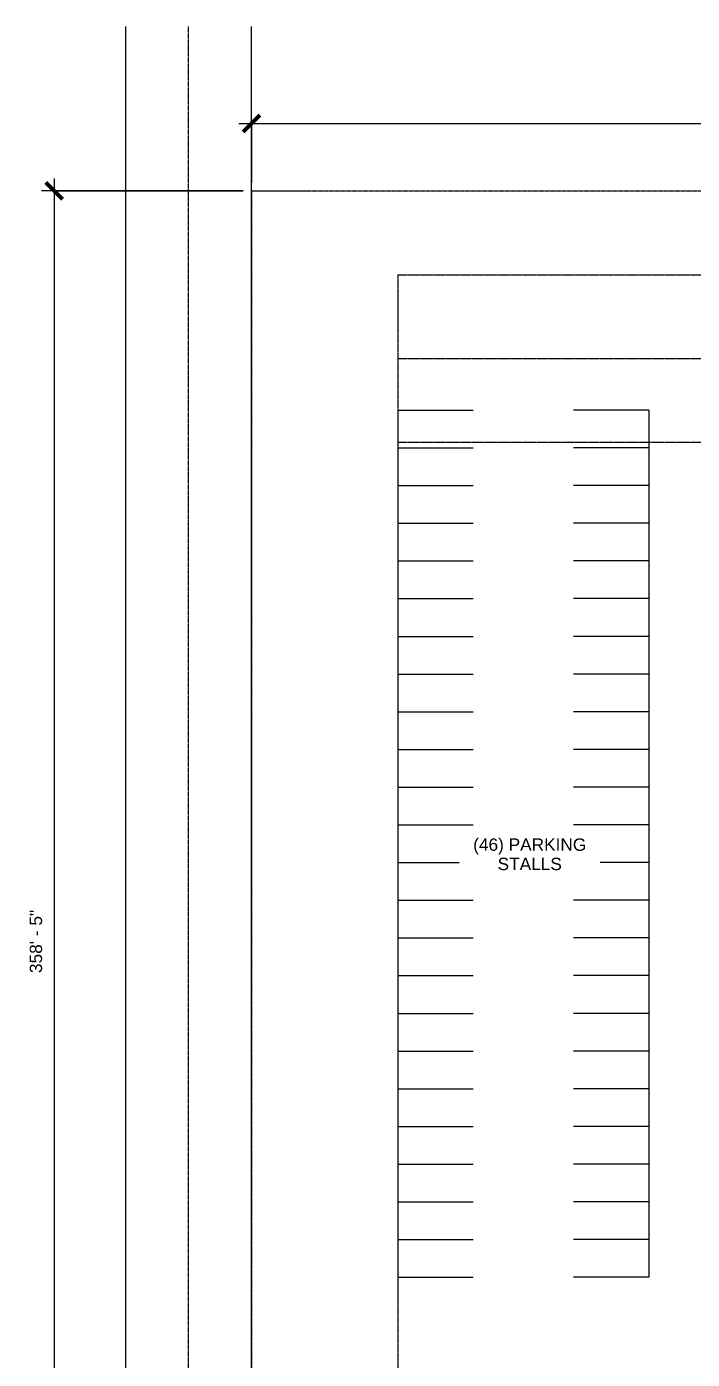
# Model space of a CAD drawing. Header units: inches. Extents: x 15868 to 47478, y -26121 to 7059.
# Drawn here: x 20424 to 22333, y -22817 to -19000 of the extents above; entities that cross this region are included whole.
import ezdxf

# ---------------------------------------------------------------- set-up
doc = ezdxf.new("R2010")
doc.units = ezdxf.units.IN
doc.header["$MEASUREMENT"] = 0
for name, pattern in [('Center', [1.25, 0.25, -0.1875, 0.625, -0.1875]), ('Center 1_4_', [0.53125, 0.25, -0.09375, 0.09375, -0.09375]), ('Hidden', [0.28125, 0.1875, -0.09375])]:
    doc.linetypes.add(name, pattern=pattern)
for name, color, linetype, lineweight in [('A-ANNO-DIMS', 211, 'Continuous', 9), ('A-ANNO-DIMS-384', 211, 'Continuous', 9), ('A-DETL', 90, 'Continuous', 9), ('A-DETL-CNTR', 5, 'Center 1_4_', 9), ('A-DETL-MEDM', 33, 'Continuous', 9), ('G-ANNO-TEXT', 231, 'Continuous', 9), ('L-SITE', 91, 'Continuous', 9)]:
    doc.layers.add(name, color=color, linetype=linetype, lineweight=lineweight)
doc.styles.add('Arial', font='arial.ttf', dxfattribs={"height": 35.407186})
doc.dimstyles.new('Linear_-_3_32__Arial', dxfattribs={"dimscale": 12, "dimtxt": 36, "dimasz": 4, "dimexe": 3, "dimexo": 2, "dimgap": 2, "dimtad": 1, "dimdec": 0, "dimzin": 1, "dimdsep": 46, "dimlunit": 4, "dimtxsty": 'Arial', "dimblk1": 'OBLIQUE', "dimblk2": 'OBLIQUE', "dimsah": 1, "dimcen": 0.09, "dimdle": 3, "dimazin": 0, "dimtfac": 1, "dimtdec": 4, "dimtix": 1, "dimtmove": 0, "dimatfit": 3, "dimfxl": 1, "dimtvp": 1, "dimtfill": 1, "dimfrac": 2, "dimtolj": 1, "dimtzin": 0, "dimarcsym": 2})

# ---------------------------------------------------------------- blocks, each defined once
blk = doc.blocks.new('Parking_Stall_Multiple - Parking_Stall_Multiple-V1-Level 1')
at = {"layer": 'L-SITE'}
for p, q in [((0, 0), (0, -108)), ((0, 0), (216, 0)), ((0, -108), (0, -216)), ((0, -108), (216, -108)), ((0, -108), (216, -108)), ((0, -216), (0, -324)), ((0, -216), (216, -216)), ((0, -216), (216, -216)), ((0, -324), (0, -432)), ((0, -324), (216, -324)), ((0, -324), (216, -324)), ((0, -432), (0, -540)), ((0, -432), (216, -432)), ((0, -432), (216, -432)), ((0, -540), (0, -648)), ((0, -540), (216, -540)), ((0, -540), (216, -540)), ((0, -648), (0, -756)), ((0, -648), (216, -648)), ((0, -648), (216, -648)), ((0, -756), (0, -864)), ((0, -756), (216, -756)), ((0, -756), (216, -756)), ((0, -864), (0, -972)), ((0, -864), (216, -864)), ((0, -864), (216, -864)), ((0, -972), (0, -1080)), ((0, -972), (216, -972)), ((0, -972), (216, -972)), ((0, -1080), (0, -1188)), ((0, -1080), (216, -1080)), ((0, -1080), (216, -1080)), ((0, -1188), (0, -1296)), ((0, -1188), (216, -1188)), ((0, -1188), (216, -1188)), ((0, -1296), (0, -1404)), ((0, -1296), (216, -1296)), ((0, -1296), (216, -1296)), ((0, -1404), (0, -1512)), ((0, -1404), (216, -1404)), ((0, -1404), (216, -1404)), ((0, -1512), (0, -1620)), ((0, -1512), (216, -1512)), ((0, -1512), (216, -1512)), ((0, -1620), (0, -1728)), ((0, -1620), (216, -1620)), ((0, -1620), (216, -1620)), ((0, -1728), (0, -1836)), ((0, -1728), (216, -1728)), ((0, -1728), (216, -1728)), ((0, -1836), (0, -1944)), ((0, -1836), (216, -1836)), ((0, -1836), (216, -1836)), ((0, -1944), (0, -2052)), ((0, -1944), (216, -1944)), ((0, -1944), (216, -1944)), ((0, -2052), (0, -2160)), ((0, -2052), (216, -2052)), ((0, -2052), (216, -2052)), ((0, -2160), (0, -2268)), ((0, -2160), (216, -2160)), ((0, -2160), (216, -2160)), ((0, -2268), (0, -2376)), ((0, -2268), (216, -2268)), ((0, -2268), (216, -2268)), ((0, -2376), (0, -2484)), ((0, -2376), (216, -2376)), ((0, -2376), (216, -2376)), ((0, -2484), (216, -2484))]:
    blk.add_line(p, q, dxfattribs=at)
blk = doc.blocks.new('Parking_Stall_Multiple - Parking_Stall_Multiple-V2-Level 1')
at = {"layer": 'L-SITE'}
for p, q in [((0, 2376), (0, 2484)), ((0, 2484), (216, 2484)), ((0, 2376), (216, 2376)), ((0, 2268), (0, 2376)), ((0, 2376), (216, 2376)), ((0, 2268), (216, 2268)), ((0, 2160), (0, 2268)), ((0, 2268), (216, 2268)), ((0, 2160), (216, 2160)), ((0, 2052), (0, 2160)), ((0, 2160), (216, 2160)), ((0, 2052), (216, 2052)), ((0, 1944), (0, 2052)), ((0, 2052), (216, 2052)), ((0, 1944), (216, 1944)), ((0, 1836), (0, 1944)), ((0, 1944), (216, 1944)), ((0, 1836), (216, 1836)), ((0, 1728), (0, 1836)), ((0, 1836), (216, 1836)), ((0, 1728), (216, 1728)), ((0, 1620), (0, 1728)), ((0, 1728), (216, 1728)), ((0, 1620), (216, 1620)), ((0, 1512), (0, 1620)), ((0, 1620), (216, 1620)), ((0, 1512), (216, 1512)), ((0, 1404), (0, 1512)), ((0, 1512), (216, 1512)), ((0, 1404), (216, 1404)), ((0, 1296), (0, 1404)), ((0, 1404), (216, 1404)), ((0, 1296), (216, 1296)), ((0, 1188), (0, 1296)), ((0, 1296), (216, 1296)), ((0, 1188), (216, 1188)), ((0, 1080), (0, 1188)), ((0, 1188), (216, 1188)), ((0, 1080), (216, 1080)), ((0, 972), (0, 1080)), ((0, 1080), (216, 1080)), ((0, 972), (216, 972)), ((0, 864), (0, 972)), ((0, 972), (216, 972)), ((0, 864), (216, 864)), ((0, 756), (0, 864)), ((0, 864), (216, 864)), ((0, 756), (216, 756)), ((0, 648), (0, 756)), ((0, 756), (216, 756)), ((0, 648), (216, 648)), ((0, 540), (0, 648)), ((0, 648), (216, 648)), ((0, 540), (216, 540)), ((0, 432), (0, 540)), ((0, 540), (216, 540)), ((0, 432), (216, 432)), ((0, 324), (0, 432)), ((0, 432), (216, 432)), ((0, 324), (216, 324)), ((0, 216), (0, 324)), ((0, 324), (216, 324)), ((0, 216), (216, 216)), ((0, 108), (0, 216)), ((0, 216), (216, 216)), ((0, 108), (216, 108)), ((0, 0), (0, 108)), ((0, 108), (216, 108)), ((0, 0), (216, 0))]:
    blk.add_line(p, q, dxfattribs=at)
blk = doc.blocks.new('DIMBLOCK3-Level 1')
at = {"layer": 'A-ANNO-DIMS-384'}
for p, q in [((21068.4, -19446.1), (21068.4, -19241.2)), ((29109, -19446.1), (29109, -19241.2)), ((21032.4, -19277.2), (29145, -19277.2)), ((21068.4, -19277.2), (21068.4, -19446.1)), ((29109, -19277.2), (29109, -19446.1))]:
    blk.add_line(p, q, dxfattribs=at)
at = {"layer": 'A-ANNO-DIMS-384', "lineweight": 50}
for p, q in [((21068.4, -19277.2), (21044.4, -19301.2)), ((21068.4, -19277.2), (21092.4, -19253.2)), ((29109, -19277.2), (29085, -19301.2)), ((29109, -19277.2), (29133, -19253.2))]:
    blk.add_line(p, q, dxfattribs=at)
at = {"layer": 'A-ANNO-DIMS-384', "color": 0, "insert": (24998.7, -19207.2), "char_height": 35.41, "width": 216, "attachment_point": 1, "line_spacing_factor": 0.938532, "style": 'Arial', "bg_fill": 3, "box_fill_scale": 1.25, "bg_fill_color": 0, "bg_fill_transparency": 0}
blk.add_mtext('670\' - 1"', dxfattribs=at)
blk = doc.blocks.new('_Oblique')
at = {"color": 0, "linetype": 'ByBlock', "lineweight": -2}
blk.add_line((-0.5, -0.5), (0.5, 0.5), dxfattribs=at)
blk = doc.blocks.new('DIMBLOCK6-Level 1')
at = {"layer": 'A-ANNO-DIMS-384'}
for p, q in [((21044.4, -19470.1), (20466.6, -19470.1)), ((20502.6, -19434.1), (20502.6, -23807.3)), ((20502.6, -19470.1), (21044.4, -19470.1)), ((21044.4, -23771.3), (20466.6, -23771.3)), ((20502.6, -23771.3), (21044.4, -23771.3))]:
    blk.add_line(p, q, dxfattribs=at)
at = {"layer": 'A-ANNO-DIMS-384', "lineweight": 50}
for p, q in [((20502.6, -19470.1), (20478.6, -19446.1)), ((20502.6, -19470.1), (20526.6, -19494.1)), ((20502.6, -23771.3), (20478.6, -23747.3)), ((20502.6, -23771.3), (20526.6, -23795.3))]:
    blk.add_line(p, q, dxfattribs=at)
at = {"layer": 'A-ANNO-DIMS-384', "color": 0, "insert": (20432.7, -21710.7), "char_height": 35.41, "width": 216, "attachment_point": 1, "rotation": 90, "line_spacing_factor": 0.938532, "style": 'Arial', "bg_fill": 3, "box_fill_scale": 1.25, "bg_fill_color": 0, "bg_fill_transparency": 0}
blk.add_mtext('358\' - 5"', dxfattribs=at)

msp = doc.modelspace()

# ---------------------------------------------------------------- linework, layer by layer
at = {"layer": 'A-DETL', "linetype": 'Center', "lineweight": 15}
for q in [(29109, -19470.1), (21068.4, -23771.3)]:
    msp.add_line((21068.4, -19470.1), q, dxfattribs=at)
at = {"layer": 'A-DETL', "linetype": 'Hidden', "lineweight": 15}
for p, q in [((21488.4, -19710.1), (28749, -19710.1)), ((21488.4, -19710.1), (21488.4, -23651.3)), ((21488.4, -19950.1), (28749, -19950.1)), ((21488.4, -20190.1), (28389, -20190.1))]:
    msp.add_line(p, q, dxfattribs=at)
at = {"layer": 'A-DETL-CNTR'}
msp.add_line((20888.4, -26103.6), (20888.4, -18999.6), dxfattribs=at)
at = {"layer": 'A-DETL-MEDM'}
for p, q in [((20708.4, -26103.6), (20708.4, -18999.6)), ((21068.4, -26103.6), (21068.4, -18999.6))]:
    msp.add_line(p, q, dxfattribs=at)

# ---------------------------------------------------------------- block references
at = {"layer": 'L-SITE'}
msp.add_blockref('Parking_Stall_Multiple - Parking_Stall_Multiple-V1-Level 1', (21488.4, -20098.1), dxfattribs=at)
at = {"layer": 'L-SITE', "rotation": 180}
msp.add_blockref('Parking_Stall_Multiple - Parking_Stall_Multiple-V2-Level 1', (22208.4, -20098.1), dxfattribs=at)

# ---------------------------------------------------------------- next in the draw order: texts
at = {"layer": 'G-ANNO-TEXT', "color": 7, "insert": (21866.5, -21325), "char_height": 35.407, "width": 385.776, "attachment_point": 2, "line_spacing_factor": 0.938532, "style": 'Arial', "bg_fill": 3, "box_fill_scale": 1.25, "bg_fill_color": 0, "bg_fill_transparency": 0}
msp.add_mtext('(46) PARKING\\PSTALLS', dxfattribs=at)

# ---------------------------------------------------------------- next in the draw order: dimensions: what is measured, and where the dimension line sits
at = {"layer": 'A-ANNO-DIMS'}
dim = msp.add_linear_dim(base=(29109, -19277.2), p1=(21068.4, -19470.1), p2=(29109, -19470.1), dimstyle='Linear_-_3_32__Arial', override={"dimpost": '<>', "dimfxl": 8040.6}, dxfattribs=at)
dim.commit()
dim.dimension.update_dxf_attribs({"geometry": 'DIMBLOCK3-Level 1', "text_midpoint": (25088.7, -19235.1)})

# ---------------------------------------------------------------- next in the draw order: dimensions: what is measured, and where the dimension line sits
dim = msp.add_linear_dim(base=(20502.6, -23771.3), p1=(21068.4, -19470.1), p2=(21068.4, -23771.3), angle=90, dimstyle='Linear_-_3_32__Arial', override={"dimpost": '<>', "dimfxl": 4301.28}, dxfattribs=at)
dim.commit()
dim.dimension.update_dxf_attribs({"geometry": 'DIMBLOCK6-Level 1', "text_midpoint": (20460.5, -21620.7)})

doc.saveas('drawing.dxf')
